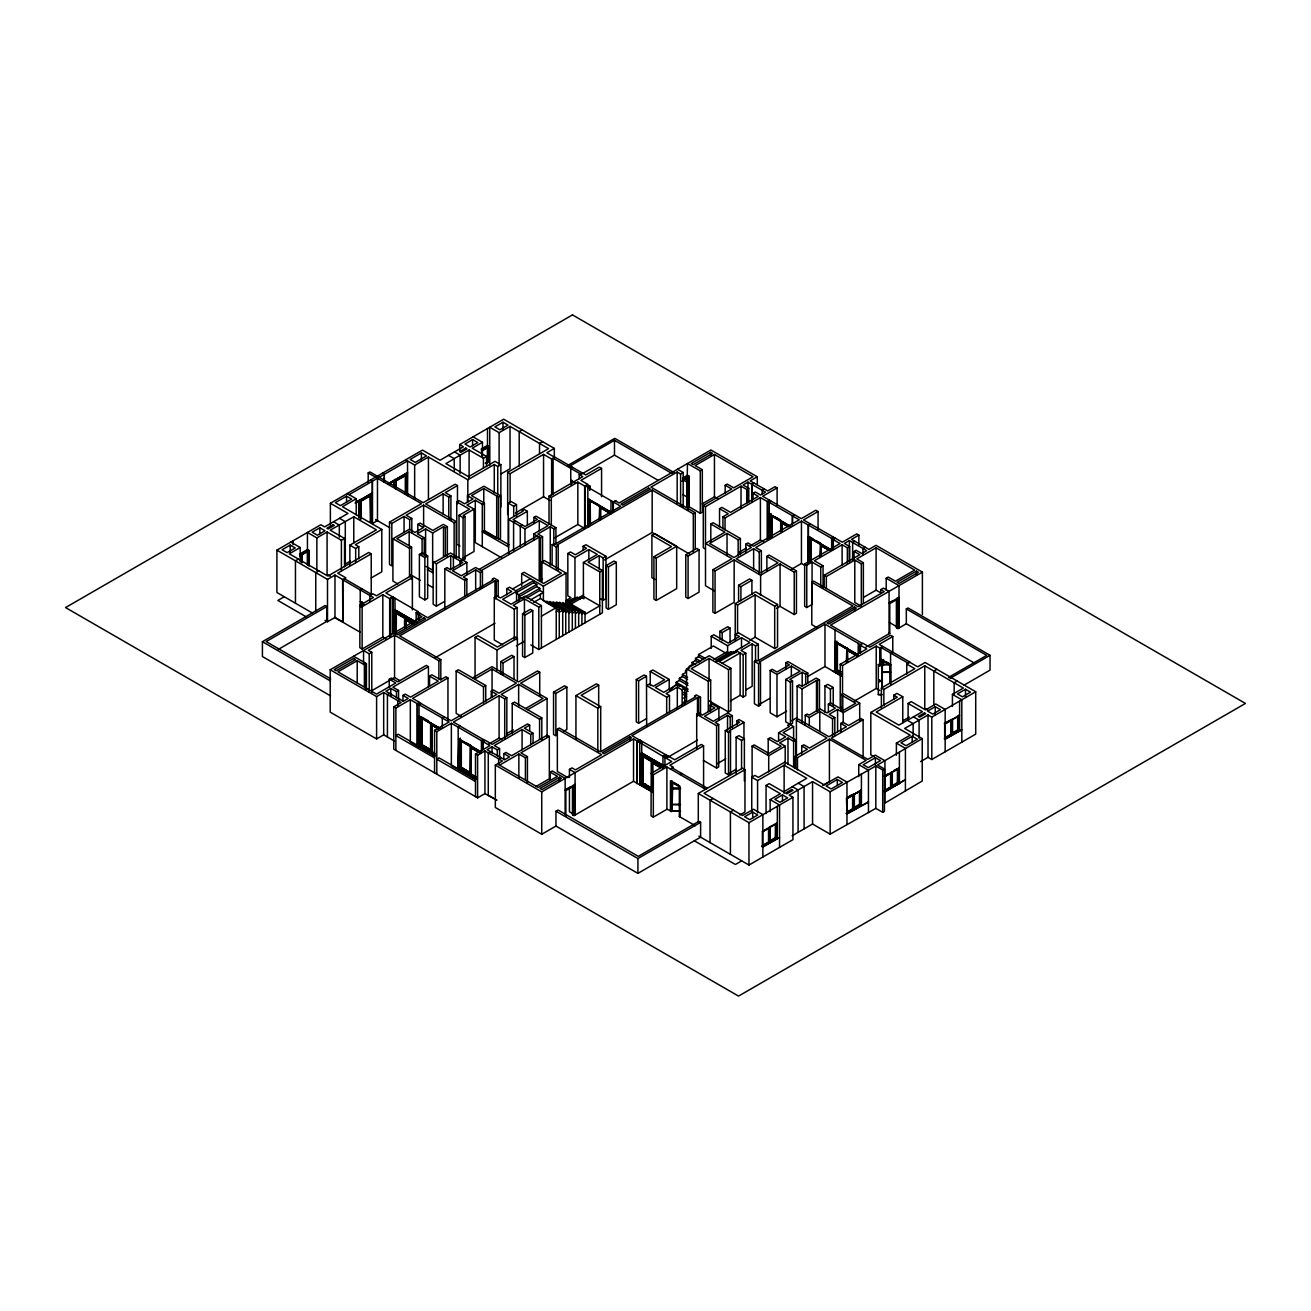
<?xml version="1.0" encoding="UTF-8"?>
<svg xmlns="http://www.w3.org/2000/svg" width="1311" height="1311" viewBox="0 0 1311 1311"><rect width="100%" height="100%" fill="white"/><g stroke="black" fill="none" stroke-linecap="round" stroke-linejoin="round"><path stroke-width="1.5" d="M372.029 498.95L372.029 494.952M384.303 482.382L384.303 474.32L382.386 473.222M395.135 616.219L395.135 612.204M407.213 478.63L407.213 474.631M417.39 745.992L417.39 703.63M420.962 745.844L419.045 746.959L419.422 716.019M421.06 721.345L421.06 717.346L421.06 745.893M431.368 750.662L421.683 745.074L422.273 718.051M460.194 743.943L460.194 739.945M585.214 528.104L585.214 485.742L620.726 506.243L555.127 544.114L552.111 544.573L552.111 564.746M587.721 527.301L587.721 498.901L610.975 512.175M589.639 490.035L589.639 486.004M589.852 490.003L589.852 486.119L587.197 484.595M642.849 782.683L642.964 755.939M769.262 514.174L769.262 538.526L769.262 502.392L771.179 501.294M808.395 563.156L808.412 536.773L831.649 550.063L831.649 538.411L833.567 537.313M879.271 680.13C880.205 683.949 879.107 679.114 880.14 680.327M396.348 612.909L396.25 633.459M406.148 619.857L406.148 628.018M432.188 724.77L432.188 751.449M590.229 500.671L590.376 523.318M810.903 538.542L811.05 561.206M837.401 643.373L837.401 669.905L840.679 671.806M781.962 522.827L782.028 531.004M821.096 545.425L821.243 554.75M652.19 788.37L652.042 761.92L642.603 756.283M847.578 650.24L847.742 659.58M420.29 746.172L430.582 752.76L419.864 746.565L420.733 745.959L429.91 751.252M459.424 768.77C492.69 788.976 436.661 755.234 470.583 774.735M640.555 784.453L641.407 783.831L652.124 790.025L652.124 760.527L641.407 754.333L640.555 754.71L640.555 784.453L651.272 790.648L652.124 790.025M792.139 835.779L812.558 824.013L830.142 834.173L875.814 808.363L882.696 812.328L884.433 811.329L884.433 768.967L877.551 765.001L922.239 738.634L922.239 780.995L884.925 803.102L884.925 760.741L875.207 755.12L867.816 759.38L831.158 738.224L863.113 719.772L863.113 758.102M393.939 611.696L400.92 614.859M404.657 627.789C404.132 614.695 405.804 613.941 405.673 627.625M406.017 618.087L410.032 619.415M671.806 781.094L672.051 811.263L666.889 809.313L653.32 817.146L651.043 815.835L651.272 760.904L652.124 760.527M841.564 675.263L835.238 671.625L840.892 673.887M884.925 792.041L905.409 779.652L884.45 791.762L898.887 783.421L898.887 768.131L884.45 776.473L899.379 768.41L898.527 767.918M312.362 613.007L276.9 592.49L276.9 550.128L320.834 524.744L324.604 526.924L347.956 513.42L330.372 503.277L375.552 477.171M922.239 738.634L904.656 728.474L928.024 714.97L931.793 717.15L975.712 691.766L925.107 662.497L917.634 666.824L909.801 662.301M835.336 538.198L833.321 539.362L833.321 549.456M945.165 739.338L961.815 729.719L944.674 739.06L944.674 723.77L959.128 715.429L959.128 730.719L944.674 739.06M920.568 761.625L928.024 757.332L931.793 759.511L975.712 734.127L975.712 691.766M368.194 482.759L368.194 472.927L369.915 471.927L423.191 502.687L455.146 484.234L457.473 485.578L457.473 503.719M377.273 476.172L422.486 450.099L440.054 460.243L463.455 446.756L459.686 444.576L459.686 450.64M346.546 496.164L335.288 502.654L340.418 505.62L351.676 499.114L346.546 496.164L346.546 502.211M370.472 480.105L372.373 481.219L372.39 523.581L377.47 520.647L377.47 478.269L349.119 494.657L347.218 493.542L356.215 498.754L356.215 514.879M379.19 477.27L407.541 460.915L407.557 495.591M421.421 452.934L410.163 459.424L415.292 462.39L426.55 455.884L421.421 452.934L421.421 460.997M356.215 498.754L342.417 506.718L381.796 529.447L381.796 571.809L371.226 577.922M405.64 459.817L414.653 465.012L428.435 457.047L467.83 479.777L494.28 464.52L497.738 466.503L500.868 464.7L500.868 507.062M355.773 502.474L372.373 492.87M387.909 483.89L407.557 472.55M355.232 502.965L372.258 493.083M387.974 483.988L407.426 472.763L407.213 495.46M355.412 503.129L359.673 499.966M389.154 483.644L395.463 479.99L395.611 489.052M355.658 503.293L358.935 501.392M389.367 483.939L394.119 481.071M370.521 495.181L370.816 522.352L370.521 495.181L360.509 500.917L360.541 518.304M397.299 479.662L405.951 475.008L406 494.394M370.767 495.329L360.541 500.949L360.738 519.435M405.951 475.008L395.725 480.629L395.906 488.905M361.099 518.419L360.984 501.195L370.816 495.656L370.816 522.352M459.686 444.576L503.653 419.209L554.324 448.428L554.324 458.522M290.206 545.081L282.111 549.751L287.109 552.636L295.221 547.965L290.206 545.081L290.206 553.144M319.835 527.792L312.182 532.2L317.377 535.216L325.03 530.791L319.835 527.792L319.835 533.856M472.599 439.595L464.963 444.003L470.157 447.002L477.81 442.594L472.599 439.595L472.599 445.642M502.998 422.224L494.886 426.894L499.901 429.795L507.996 425.108L502.998 422.224L502.998 430.287M300.186 561.632L300.186 547.523L289.289 553.816L327.865 576.07L368.784 552.455L371.226 553.865L371.226 594.211M299.432 554.192L307.446 549.555L307.446 532.463L316.852 537.903L327.078 531.987L341.401 540.263L344.531 538.444L344.531 566.696M486.545 466.536L486.545 456.457L483.415 458.26L469.092 450.001L454.18 458.621L454.327 470.813M482.464 456.408L482.464 442.282L472.239 448.182L486.545 456.457M489.74 465.536L489.74 427.255L499.114 432.663L510.028 426.37L548.572 448.641L507.668 472.271L507.668 514.633M349.857 565.336L349.857 545.163L376.388 529.841L353.773 516.78L330.208 530.185L344.531 538.444M481.088 449.132L487.495 445.429L489.314 446.461L489.314 461.751L486.102 463.602M481.596 449.526L488.102 445.773M481.596 450.361L488.823 446.182L488.823 461.472L485.939 463.144M301.563 562.485L301.563 554.487L308.773 550.325L308.773 565.615M481.284 451.099L489.314 446.461M299.629 556.159L309.265 550.604L309.265 565.893L308.413 565.402M298.449 559.109L295.45 560.846L276.9 550.128M522.204 429.926L519.205 431.663L519.205 465.962M372.258 523.531L372.095 493.116M485.217 463.144L489.314 461.751M411.801 532.577L411.801 518.451L409.688 519.68L404.05 516.419L391.825 523.466L391.825 565.844L389.498 564.5L389.498 522.122L421.454 503.686L368.194 472.927M381.796 529.447L355.347 544.72L358.804 546.72L358.804 558.814M456.195 557.863L456.195 521.549L454.13 522.728L423.617 505.112L406.164 515.19L411.801 518.451M450.902 520.09L450.902 495.886L448.772 497.098L443.134 493.854L425.682 503.932L456.195 521.549M457.473 485.578L445.265 492.625L450.902 495.886M349.857 545.163L355.674 548.522L358.804 546.72M318.802 570.842L315.754 572.612L315.754 610.942M542.574 441.643L539.526 443.413L539.526 453.508M284.258 596.751L277.85 600.454L306.79 617.17M350.381 561.092L345.301 564.025L345.301 521.663L339.5 518.32M500.687 474.123L510.028 468.732L510.028 426.37M397.905 583.969L392.923 581.101L392.923 538.739L409.409 529.218L415.03 532.446L423.437 527.596L417.816 524.351L417.816 532.43M417.816 524.351L420.044 523.073L432.81 530.431L443.331 524.367L447.362 526.694L447.362 556.962M459.964 546.081L456.769 544.229L456.769 501.867L459.014 500.573L464.618 503.817L473.025 498.967L467.421 495.722L467.421 501.769M467.421 495.722L483.906 486.201L500.507 495.787L500.507 538.149L498.442 539.345L498.442 496.984L483.775 488.511L471.501 495.591L484.415 503.047L484.415 530.578L509.029 544.786M424.24 555.503L424.24 537.789L422.093 539.034L409.179 531.578L396.905 538.657L411.588 547.129L411.588 579.396M371.226 553.865L337.779 573.169L345.875 577.84L342.597 579.724L342.81 621.971L342.81 579.593L334.977 575.07L327.504 579.396L295.45 560.846L295.45 603.207M507.668 472.271L510.11 473.681L543.557 454.376L551.636 459.03L554.914 457.146L585.722 474.943L599.291 467.109L601.569 468.42L601.569 496.672M554.324 448.428L546.851 452.754L554.684 457.277M447.362 526.694L445.396 527.825L443.511 526.743L432.646 533.02L425.6 528.956L417.259 533.774L424.24 537.789M484.415 503.047L482.284 504.276L475.303 500.261L466.978 505.063L474.025 509.143L474.025 551.505L464.7 556.88M459.03 557.667L459.03 515.305L469.535 509.242L456.769 501.867M474.025 509.143L463.16 515.42L465.028 516.501L465.028 558.863L463.062 559.994L463.062 517.632L459.03 515.305M392.923 538.739L409.524 548.326L411.588 547.129M498.442 496.984L500.507 495.787M463.062 517.632L465.028 516.501M330.503 695.846L262.413 656.532L262.413 641.702L325.079 605.535L326.849 606.551L326.849 621.365L278.293 649.404M567.663 465.536L614.761 438.349L674.067 472.599M326.849 606.551L266.149 641.587L330.733 678.869M569.187 466.454L614.482 440.299L672.199 473.615M419.389 554.406L422.191 552.783L427.665 555.93L427.665 598.308L424.862 599.914L419.389 596.767L419.389 554.406L424.862 557.552L427.665 555.93M508.242 545.474L508.242 503.113L511.044 501.49L516.518 504.637L516.518 516.747M362.049 588.868L360.246 589.917L360.246 605.78M572.563 467.339L570.76 468.388L570.76 484.251M508.242 503.113L513.699 506.259L516.518 504.637M579.216 478.662L579.216 474.615L582.199 472.894M581.379 474.238L614.482 455.13L658.204 480.367M484.415 530.578L482.284 531.824L508.652 547.031M515.387 512.994L543.557 496.738L550.014 500.474M325.079 620.349L327.504 621.758L334.977 617.448L342.81 621.971M571.235 485.004L572.137 480.481M360.967 606.927L361.869 602.437M444.347 601.585L436.399 606.174L433.154 604.305L433.154 561.944L436.137 561.37L450.574 553.029L466.88 562.435L466.88 574.546M386.237 639.047L382.828 637.064L362.131 649.027L359.853 647.716L359.853 605.354L373.406 597.521L342.597 579.724M508.652 554.438L508.652 519.484L523.105 511.143L522.106 510.569L524.105 509.422L527.35 511.306L527.35 525.432M549.03 524.367L549.03 496.132L582.74 476.663L579.216 474.615M359.853 605.354L362.131 606.665L382.828 594.702L389.662 598.652L393.234 596.587L393.447 633.655M412.375 609.926L412.375 577.643L385.844 592.965L418.143 611.614M433.154 561.944L436.399 563.812L450.705 555.553L462.75 562.501L450.427 569.613L446.936 567.597L444.822 568.81L444.822 609.156M527.35 511.306L513.027 519.566L525.072 526.514L537.395 519.402L533.905 517.386L533.905 523.433M549.03 496.132L551.308 497.443L577.84 482.12L584.657 486.053L587.672 484.316L580.855 480.383L601.569 468.42M455.507 555.864L453.393 557.093L453.393 569.203M515.715 521.106L513.584 522.335L513.584 550.587M533.905 517.386L536.002 516.173L555.913 527.661L555.913 543.803M462.193 559.731L460.079 560.961L460.079 564.992M522.401 524.974L520.287 526.203L520.287 546.376M589.852 486.119L587.852 487.266L587.852 527.366L588.065 498.967M466.88 562.435L452.524 570.727L461.292 575.775L475.631 567.483L482.432 571.416L482.432 587.557M508.652 519.484L524.957 528.907L539.313 520.614L548.064 525.678L533.708 533.954L533.708 540.017M416.374 622.233L395.103 609.959L393.12 611.106L393.12 633.623M393.497 610.877L414.391 623.38M589.786 500.474L589.999 525.301M482.432 571.416L480.383 572.596L475.664 569.875L463.275 577.037L466.847 579.101L466.847 595.227M555.913 527.661L553.816 528.874L550.243 526.809L537.838 533.97L542.557 536.707L542.557 562.927M479.039 569.449L537.117 535.92M481.137 570.662L539.214 537.133L539.214 579.495L540.509 580.249L542.557 579.069M444.822 568.81L464.733 580.314L466.847 579.101M588.672 509.537C589.426 508.34 589.557 514.584 588.77 512.962M533.708 533.954L540.509 537.887L542.557 536.707M599.75 505.456L599.127 519.566M395.185 634.639L395.152 610.205L416.177 622.496L416.161 612.761L417.635 611.893L427.632 617.727L493.231 579.855L492.117 579.216L494.034 578.102L498.196 580.511L498.196 596.652M588.672 513.125L589.557 513.043M409.311 621.447L405.705 619.644L412.49 623.774M418.242 618.645L418.242 614.597L420.241 613.45M615.793 500.556L612.778 502.293L612.778 512.372M554.848 537.756L577.84 524.482L584.657 528.431L584.657 486.053M330.208 669.774L376.601 696.567L383.681 692.487L383.681 734.848L376.601 738.929L330.208 712.135L330.208 669.774L422.011 616.776L418.242 614.597M710.644 452.311L691.241 463.504L693.208 464.635L712.61 453.442L710.644 452.311L710.644 456.343M440.824 679.803L440.824 659.63L438.874 660.76L394.562 635.179L368.342 650.305L371.783 652.304L371.783 692.65M683.178 506.8L683.178 472.517L680.606 474.008L677.164 472.009L650.944 487.151L695.256 512.732L695.256 549.047M610.205 512.978L599.979 507.357L599.979 518.91M498.196 580.511L496.279 581.609L494.984 580.855L399.691 635.884L440.824 659.63M695.256 512.732L693.306 513.863L652.173 490.101L556.88 545.13L558.191 545.884L558.191 570.088M366.424 689.881L366.424 663.661L364.376 664.841L357.215 660.695L337.927 671.822L376.536 694.109L395.807 682.982L389.252 679.196L389.252 687.275M365.359 689.848L365.359 663.35L363.557 662.317L363.557 650.518L369.21 653.779L371.783 652.304M725.18 493.329L725.18 485.25L727.195 484.087L733.75 487.872L753.038 476.745L714.446 454.458L695.158 465.585L702.319 469.715L702.319 512.093L700.287 513.273L689.078 506.8M552.111 544.573L556.274 546.982L558.191 545.884M682.507 478.171L687.472 475.303L689.275 476.335L688.799 507.193L686.751 506.292L686.751 476.548L687.652 477.073L682.752 479.908M684.424 478.646L688.799 477.171L688.799 507.193M682.867 480.039L689.275 476.335M521.68 585.738L521.68 573.628L524.089 572.235L543.541 583.477L561.387 573.169L541.935 561.927L541.935 582.1M541.935 561.927L544.344 560.551L566.057 573.071L566.057 602.732L581.92 611.893L581.92 624.593M681.867 481.17L688.799 477.171M686.751 506.292L687.472 463.504L700.287 470.895L702.319 469.715M506.816 594.752L506.816 588.705L509.455 587.181L516.583 591.294L516.583 601.47M566.123 600.487L570.99 597.685L567.827 595.85L567.827 553.488L570.465 551.964L575.316 554.766L586.509 548.293L583.133 546.343L583.133 550.374M502.621 644.815L494.28 639.997L494.28 597.636L497.098 596.013L500.474 597.963L511.667 591.507L506.816 588.705M583.133 546.343L585.935 544.72L605.961 556.29L605.961 598.652L603.158 600.274L600.553 598.766M512.585 588.983L530.431 578.675M515.829 590.868L533.692 580.56L533.692 582.674L515.829 592.982L518.894 594.752L536.74 584.444L536.74 586.558L518.894 596.866L521.958 598.635L539.804 588.328L539.804 590.442L526.825 597.947M516.583 591.294L502.67 599.324L511.11 604.207L525.023 596.177L541.41 605.633L541.41 647.995M567.827 553.488L574.955 557.601L588.852 549.571L597.308 554.438L583.395 562.468L583.395 598.488L580.445 596.784L580.445 598.898L577.282 597.079L565.926 603.634M521.68 573.628L543.393 586.164L566.057 573.071M541.41 605.633L538.788 607.14L524.433 598.848L513.224 605.321L517.124 607.583L517.124 639.85M605.961 556.29L603.158 557.912L599.258 555.651L588.033 562.124L602.388 570.416L602.388 612.778L538.788 649.502L530.808 644.897M389.252 679.196L391.284 678.033L397.839 681.818L426.272 665.398L428.435 666.644L428.435 686.817M371.849 690.651L394.562 677.541L399.888 680.606M494.28 597.636L514.305 609.205L517.124 607.583M530.48 599.963L543.393 592.523L539.804 590.442M434.973 657.86L494.984 623.217M604.518 559.977L652.173 532.479L689.881 554.242M702.172 503.899L714.446 496.82L717.953 498.852M533.774 602.306L540.378 598.504L556.241 607.649L556.241 639.424M475.057 677.738L475.057 637.392L477.925 635.737L497.492 647.028L515.059 636.884L517.386 638.244L517.386 680.606M651.911 535.281L654.779 533.626L676.689 546.277L676.689 588.639L656.254 600.422L653.927 599.078L653.927 556.716L671.478 546.572L651.911 535.281L651.911 577.643L655.172 579.528M705.465 549.063L703.302 547.818L703.302 505.456L731.735 489.036L725.18 485.25M398.56 698.534L398.56 690.455L396.496 691.651L390.809 688.373L385.893 691.208L403.264 701.319L408.213 698.452L402.969 695.42L402.969 701.483M428.435 666.644L392.874 687.177L398.56 690.455M703.302 505.456L705.465 506.701L741.026 486.168L746.713 489.462L748.778 488.266L748.778 502.392M753.038 499.376L753.038 493.313L755.316 492.002L760.56 495.034L765.509 492.182L747.991 482.137L743.075 484.972L748.778 488.266M757.283 484.857L757.283 476.778L750.203 480.858L767.672 490.937L775.014 486.692L777.112 487.905L777.112 505.604M522.565 613.843L530.447 609.304L532.741 610.631L532.741 652.993L524.859 657.548L522.565 656.221L522.565 613.843L524.859 615.17L532.741 610.631M606.124 565.598L614.023 561.042L616.317 562.37L616.317 604.748L608.435 609.287L606.124 607.96L606.124 565.598L608.435 566.926L616.317 562.37M583.395 562.468L599.766 571.924L602.388 570.416M389.662 693.372L387.433 694.65L387.417 737.028M751.76 500.458L751.76 484.316L753.972 483.038M429.566 686.194L429.566 676.115L431.876 674.788L440.562 679.786L445.855 676.738L447.952 677.951L447.952 720.313M719.542 526.858L719.542 508.701L721.869 507.357L730.538 512.372L758.282 496.345L753.038 493.313M402.969 695.42L405.246 694.109L410.49 697.141L438.251 681.13L429.566 676.115M541.41 616.219L556.241 607.649M565.991 602.044L574.955 597.849L574.955 557.601M400.019 699.353L397.79 700.648L397.79 706.695M764.329 489.019L762.183 490.248L762.183 494.296M569.089 603.339L583.641 594.948M556.241 611.893L559.256 610.139L559.256 637.687M569.171 605.174L583.903 596.669L599.766 605.813L585.034 614.335M488.282 795.236L496.918 800.218L484.939 793.614L477.597 797.858L393.775 749.171L393.775 706.809L401.1 702.565L383.681 692.487M461.292 716.347L456.162 713.397L456.162 671.019L458.391 669.741L485.742 685.522L485.742 701.664M710.808 542.164L710.808 524.007L713.053 522.712L740.387 538.493L740.387 554.635M722.935 528.857L722.935 516.763L728.228 513.699L719.542 508.701M559.256 612.27L562.714 610.27L562.714 635.688M393.775 706.809L395.873 708.022L410.327 699.681L449.116 721.951L434.564 730.358L434.564 772.72M447.952 677.951L412.604 698.37L419.553 702.385L417.275 703.696L417.275 746.057M722.935 516.763L725.032 517.976L760.396 497.557L767.345 501.572L769.623 500.261M777.112 487.905L762.674 496.246L801.25 518.648L815.803 510.241L818.048 511.536L818.048 529.234M475.057 637.392L496.967 650.027L517.386 638.244M653.927 556.716L656.254 558.06L676.689 546.277M562.714 612.384L565.746 610.647L565.746 633.934M565.746 612.761L568.892 610.942L568.892 632.115M568.892 613.056L572.301 611.09L572.301 630.149M572.301 613.204L575.431 611.401L575.431 628.346M516.419 645.848L524.433 641.21M575.431 613.515L578.675 611.647L578.675 626.478M420.962 703.483L419.045 704.581L419.045 746.959M578.675 613.761L581.92 611.893M581.92 614.007L585.034 612.204L585.034 622.807M472.55 677.902L492.002 666.676L518.451 681.949L537.543 670.937L539.722 672.199L539.722 696.403M500.72 673.723L500.72 661.613L511.7 655.271L514.01 656.614L514.01 678.803M685.768 554.782L696.747 548.44L699.058 549.768L699.058 592.13L688.078 598.488L685.768 597.144L685.768 554.782L688.078 556.11L699.058 549.768M474.615 679.098L492.051 669.036L516.403 683.097L498.983 693.158L493.378 689.93L491.248 691.143L491.248 697.206M740.387 538.493L738.159 539.788L727.031 533.364L709.612 543.426L733.963 557.503L751.4 547.441L745.779 544.196L745.779 552.259M500.72 661.613L503.031 662.956L514.01 656.614M435.023 755.841L419.373 746.811L419.373 716.756L440.004 728.293M771.573 515.616L771.278 537.051M456.162 671.019L483.513 686.817L485.742 685.522M770.573 525.023L770.327 528.235M790.861 526.498L769.262 514.043L781.29 520.729M770.688 528.448L771.097 528.333M792.385 525.973L792.385 515.895L794.433 514.715M435.055 753.743L431.598 751.793L431.647 724.786L437.022 727.834M781.471 532.495L781.52 522.63L788.566 526.366M745.779 544.196L747.909 542.967L753.514 546.212L799.218 519.828L792.385 515.895M739.175 552.177L746.254 548.096M749.794 546.048L760.396 539.935L763.871 541.935M712.889 569.695L715.069 570.957L734.16 559.944L734.16 602.306L715.069 613.319L712.889 612.073L712.889 569.695L731.98 558.683L705.515 543.409L724.967 532.184L710.808 524.007M434.564 730.358L436.809 731.653L451.361 723.246L489.953 745.648L475.5 753.989L475.5 796.629M506.833 736.028L506.833 697.698L504.719 698.927L499.098 695.682L453.409 722.066L460.227 725.999L458.178 727.179L458.178 769.541L458.834 739.158L458.506 769.41L475.893 779.439M525.58 708.53L543.016 698.468L518.648 684.391L501.228 694.453L506.833 697.698M539.722 672.199L520.631 683.211L547.097 698.484L547.097 736.815M761.363 572.94L761.363 550.751L759.249 551.964L753.628 548.735L736.208 558.797L760.577 572.858L777.997 562.796L766.869 556.372L766.869 570.498M833.321 539.362L801.447 521.122L755.759 547.506L761.363 550.751M818.048 511.536L803.496 519.943L842.285 542.213L856.738 533.872L858.852 535.101L858.852 545.179M808.264 563.386L808.264 525.055L810.313 523.876M512.224 733.652L512.224 703.401L514.469 702.106L541.804 717.887L541.804 740.076M766.869 556.372L769.115 555.077L796.449 570.875L796.449 613.237L794.22 614.531L780.061 606.354L776.522 608.386M431.598 751.793L431.893 724.639M458.571 738.617L481.432 752.252L481.432 740.617L483.349 739.502M810.477 538.362L810.722 561.37M566.86 687.111L555.864 693.453L555.864 735.815L553.553 734.488L553.553 692.126L564.549 685.784L566.86 687.111L566.86 729.473L563.714 731.292M738.601 601.421L738.601 585.28L749.581 578.938L751.908 580.281L751.908 594.407M527.645 709.71L547.097 698.484M738.601 585.28L740.912 586.623L751.908 580.281M734.16 559.944L760.609 575.218L780.061 563.992L794.22 572.153L796.449 570.875M809.362 547.424C810.1 546.146 810.247 552.455 809.461 550.833M820.424 543.328L819.801 557.454M809.362 551.013L810.231 550.931M829.306 549.899L820.67 545.229L829.093 550.046M483.103 741.567L483.103 749.63L482.989 741.633L485.267 740.322L492.215 744.337L527.579 723.918L529.677 725.13L529.677 731.227M488.561 744.14L499.098 738.044L501.9 739.666M506.456 733.799L513.42 729.785M790.91 569.58L801.447 563.484L804.856 565.451M575.939 739.175L575.939 695.617L596.358 683.834L598.685 685.178L598.685 706.957M735.225 639.965L735.225 603.65L755.66 591.867L777.554 604.502L777.554 646.864L774.686 648.519L755.12 637.228L749.843 640.276M804.659 563.943L806.773 565.156L812.066 562.108L812.066 604.469L806.773 607.534L804.659 606.305L804.659 563.943L840.023 543.524L833.059 539.509L833.059 549.604M512.224 703.401L539.575 719.182L541.804 717.887M598.685 685.178L581.134 695.322L600.7 706.613L600.7 750.171M735.225 603.65L737.552 605.01L755.12 594.866L774.686 606.157L777.554 604.502M475.5 753.989L477.597 755.202L484.939 750.957L502.408 761.035L495.329 765.116L495.329 807.478L541.738 834.255L555.962 826.045L637.916 873.372L700.615 837.172L700.615 822.341L698.894 821.341L638.277 856.345L558.044 810.018L555.962 811.214L555.962 826.045M499.573 758.725L499.573 748.581L497.295 749.892L492.051 746.86L487.102 749.712L504.62 759.757L509.537 756.922L503.834 753.628L503.834 759.675M533.069 743.353L533.069 733.193L530.758 734.537L522.073 729.522L494.329 745.549L499.573 748.581M529.677 725.13L524.384 728.195L533.069 733.193M849.643 562.599L849.643 546.474L847.365 547.785L842.121 544.753L814.377 560.764L823.046 565.778L823.046 587.967M854.051 559.502L854.051 551.439L856.116 550.243L861.819 553.521L866.718 550.686L849.348 540.574L844.399 543.442L849.643 546.474M858.852 535.101L851.511 539.329L868.947 549.407L876.01 545.327L922.403 572.12L922.403 614.482M470.502 773.261L461.423 767.328M490.494 751.596L488.282 752.875L488.266 795.531M852.592 542.541L854.838 541.246M460.194 769.999L461.111 769.737M812.066 562.108L820.735 567.122L823.046 565.778M503.834 753.628L505.899 752.432L511.601 755.726L547.162 735.192L549.325 736.438L549.325 778.8L535.937 786.534M500.851 757.578L498.639 758.856L498.639 764.903M646.487 718.657L638.604 723.213L636.294 721.886L636.294 679.524L644.176 674.968L646.487 676.296L646.651 725.95M650.223 685.604L650.223 671.478L652.845 669.97L669.216 679.426L669.216 689.357M711.217 648.371L711.217 636.261L713.823 634.753L728.179 643.045L739.404 636.572L735.504 634.311L735.504 640.374M719.87 639.342L719.87 631.263L727.752 626.724L730.063 628.051L730.063 642.161M865.178 547.244L862.966 548.522L862.966 554.569M636.294 679.524L638.604 680.851L646.487 676.296M719.87 631.263L722.164 632.59L730.063 628.051M567.991 777.669L557.355 771.524L557.355 729.162L559.305 728.031L600.454 751.793L695.748 696.764L694.437 696.01L696.338 694.912L700.516 697.321L700.516 715.478M816.933 627.592L811.788 624.626L811.788 582.264L813.738 581.134L858.049 606.731L884.269 591.589L880.828 589.606L880.828 593.637M824.193 587.361L824.193 575.25L859.754 554.717L854.051 551.439M527.432 782.864L527.432 756.644L525.416 757.807L518.861 754.022L499.573 765.149L538.182 787.436L557.454 776.309L550.292 772.179L550.292 780.242M549.325 736.438L520.877 752.858L527.432 756.644M575.939 695.617L597.832 708.268L600.7 706.613M824.193 575.25L826.34 576.496L854.788 560.076L861.327 563.861L863.359 562.698L863.359 603.044M886.203 590.343L886.203 578.233L888.235 577.053L895.413 581.199L914.685 570.072L876.092 547.785L856.804 558.912L863.359 562.698M703.679 659.63L698.55 656.664L698.55 654.55L713.381 645.995L727.081 653.894M735.504 634.311L738.306 632.689L758.332 644.258L758.332 660.4M698.943 662.514L695.518 660.531L695.518 658.417L698.55 656.664M689.062 666.381L692.126 664.611L692.126 662.497L695.518 660.531M683.473 702.368L686.554 700.598L686.554 668.823L709.218 655.729L730.932 668.266L730.932 710.628L728.523 712.02L709.071 700.795M669.216 679.426L655.303 687.456L663.759 692.323L677.672 684.293L684.801 688.406L684.801 704.515M711.217 636.261L727.589 645.717L741.502 637.687L749.941 642.57L736.028 650.6L736.028 652.714L733.816 651.436L715.97 661.744M689.062 668.495L685.489 670.56L685.489 672.674L682.441 674.444L682.441 676.558L687.57 679.524M730.932 668.266L728.523 669.659L709.071 658.417L691.225 668.725L710.677 679.967L710.677 710.218M687.947 685.391L679.377 680.442L679.377 678.328L682.441 676.558M713.889 659.384L727.081 651.78L730.669 653.861L730.669 651.731L733.816 653.55M679.606 686.39L676.181 684.408L676.181 682.294L679.377 680.442M716.052 660.17L730.669 651.731M676.181 684.408L669.774 690.225M719.264 661.531L737.126 651.223M684.801 688.406L682.162 689.93L677.312 687.128L666.103 693.601L669.495 695.551L669.495 711.693M758.332 644.258L755.529 645.881L752.137 643.93L740.944 650.387L745.795 653.189L745.795 695.551L743.157 697.075L740.141 695.338L730.407 700.959M722.295 663.284L740.141 652.976L740.141 695.338M650.223 671.478L664.579 679.77L653.353 686.243L649.469 683.981L646.651 685.604L666.676 697.173L669.495 695.551M736.028 650.6L743.157 654.713L745.795 653.189M550.292 772.179L552.341 770.999L565.139 778.39L565.139 814.639M686.554 668.823L708.268 681.343L710.677 679.967M683.473 698.14L686.554 696.354L683.129 694.371M863.818 597.226L876.092 590.147L881.353 593.178M860.491 652.747L860.491 644.668L824.98 624.167L759.38 662.039L760.495 662.678L760.495 705.056L758.577 706.154L754.415 703.745L754.415 661.383L756.332 660.285L757.643 661.039L852.937 606.01L811.788 582.264M569.433 777.456L569.433 769.377L572.006 767.885L575.447 769.885L601.667 754.743L557.355 729.162M880.828 589.606L883.401 588.115L889.055 591.376L889.055 633.737M559.404 777.259L540.001 788.452L541.967 789.583L561.37 778.39L559.404 777.259L559.404 781.29M916.438 571.121L897.035 582.313L899.018 583.461L918.405 572.251L916.438 571.121L916.438 575.152M629.87 736.815L602.257 752.76L603.978 753.743L631.591 737.814L629.87 736.815L629.87 740.846M700.516 697.321L697.485 697.78L631.886 735.651L674.772 759.774L701.303 744.451L703.581 745.779L703.581 788.14M854.608 607.059L826.995 623.004L828.716 623.987L856.329 608.058L854.608 607.059L854.608 611.09M754.415 661.383L758.577 663.792L760.495 662.678M495.329 765.116L541.738 791.893L633.541 738.896L639.719 742.468L641.718 741.321L641.718 752.973L664.759 766.279M922.403 572.12L830.6 625.118L862.491 643.521M639.834 739.601L636.818 741.338L636.818 783.716L637.293 741.076L671.756 761.511L651.043 773.474L653.32 774.785L666.889 766.951L705.547 789.271M710.054 711.25L710.054 705.187L712.102 704.007L718.903 707.94L718.903 720.034M786.551 711.25L776.981 716.773L770.18 712.84L770.18 670.478L772.228 669.298L776.948 672.019L789.353 664.857L785.781 662.792L785.781 668.856M566.598 789.124L569.875 787.223M888.874 603.06L892.152 601.159M565.139 790.172L575.087 784.437M696.698 748.515L696.698 714.233L698.796 713.02L702.368 715.085L714.774 707.924L710.054 705.187M785.781 662.792L787.878 661.58L807.789 673.084L807.789 683.162M889.055 603.158L899.002 597.423M574.775 784.617L574.775 815.196L574.054 815.606L574.054 785.863L565.86 790.582L565.86 816.36M898.69 597.603L898.69 628.182L897.969 628.592L897.969 598.848L889.776 603.568L889.776 633.311L866.03 647.028M745.746 689.979L752.137 686.292L752.137 643.93M718.903 707.94L704.548 716.216L713.299 721.279L727.654 712.987L732.341 715.691L732.341 727.802M770.18 670.478L776.981 674.411L791.336 666.119L800.087 671.183L785.731 679.459L785.731 721.82L790.418 724.524L792.532 723.295L792.532 680.933L789.861 679.393L802.185 672.281L805.691 674.296L807.789 673.084M641.718 752.973L639.719 754.12L663.366 767.328M652.222 791.729L640.047 784.699L640.374 754.448L640.374 784.502L651.338 790.844M835.926 641.718L835.926 671.216L836.205 641.702L835.238 642.111L847.267 649.076M836.959 643.177L837.155 670.036M974.499 663.12L906.327 623.774L906.327 608.943L908.031 607.96L990.034 655.303L990.034 670.134L963.749 685.309M836.205 652.452L836.713 652.272M732.341 715.691L730.211 716.92L727.539 715.38L715.216 722.492L718.707 724.508L718.707 766.869L716.609 768.082L703.335 760.429M846.906 649.273L847.496 662.252M785.731 679.459L790.418 682.162L792.532 680.933M835.943 655.647L836.713 655.746M652.567 762.527L660.973 767.623M696.698 714.233L716.609 725.72L718.707 724.508M667.955 755.841L664.939 757.578L664.939 765.64M859.95 653.058L859.95 644.996L862.966 643.242L869.783 647.192L890.497 635.229L892.775 636.54L892.775 652.681M667.348 757.545L697.485 740.141M770.016 698.271L759.38 704.4L760.495 705.056M807.248 676.771L824.98 666.529L841.531 676.001M572.481 786.403L572.481 814.426L574.775 815.196M896.396 599.389L896.396 627.412L898.69 628.182M574.054 785.863L573.136 785.338L573.136 815.081L573.382 786.928M888.629 632.934L889.776 633.311M897.969 598.848L897.068 598.324L897.068 628.067L897.298 597.914M736.913 724.819L736.913 720.788L739.027 719.559L743.96 722.41L743.96 738.535M797.104 720.313L797.104 686.03L799.235 684.801L801.906 686.341L816.212 678.082L819.473 679.95L819.473 710.218M569.433 787.534L569.433 811.738L575.087 815.016L633.541 781.258L653.009 792.516M889.399 622.446L899.002 628.002L906.327 623.774M743.96 722.41L729.506 730.751L730.506 731.325L730.506 773.687L728.523 774.834L725.262 772.949L725.262 730.588L739.584 722.328L736.913 720.788M842.514 707.924L840.236 706.613L840.236 664.251L866.768 648.929L859.95 644.996M703.581 745.779L669.872 765.231L673.412 767.279L670.429 769M797.104 686.03L802.037 688.865L816.491 680.524L819.473 679.95M840.236 664.251L842.514 665.562L876.223 646.094L879.763 648.142L882.729 646.421M892.775 636.54L879.206 644.373L910.031 662.17L906.753 664.054L906.753 674.149M725.262 730.588L728.523 732.472L730.506 731.325M840.236 672.117L836.91 670.183L840.859 671.74M652.632 788.55L642.603 782.831L642.652 755.824L642.374 782.962L646.208 784.486M641.636 783.732L639.719 784.83L639.719 742.468M836.418 671.281L834.894 672.166L840.498 675.116M832.387 670.806L835.025 672.33L835.025 629.968M641.226 784.994L642.144 784.732M736.11 773.572L736.11 737.257L738.912 735.635L744.386 738.781L744.386 781.159M824.947 712.184L824.947 685.964L827.765 684.342L833.222 687.488L833.222 705.646M680.048 774.555L681.851 773.506M892.365 651.977L890.562 653.025L890.562 683.146M736.11 737.257L741.567 740.404L744.386 738.781M824.947 685.964L830.42 689.111L833.222 687.488M716.97 763.838L725.786 758.758M791.631 720.739L796.908 717.691M881.418 666.086L881.418 660.072L890.087 665.087L890.988 664.562M752.104 778.39L752.104 746.106L754.169 744.91L768.852 753.383L781.11 746.303L768.197 738.847L768.197 754.989M796.416 756.66L796.416 720.345L798.481 719.165L828.994 736.782L846.447 726.704L840.81 723.443L840.81 731.522M805.265 725.294L805.265 715.2L807.232 714.069L809.1 715.15L819.965 708.874L827.028 712.938L835.353 708.12L828.372 704.105L828.372 712.168M841.023 710.906L841.023 694.764L843.088 693.568L859.705 703.171L859.705 721.312M778.587 740.83L778.587 732.751L789.468 726.474L787.583 725.393L789.566 724.262L793.597 726.589L793.597 740.715M768.197 738.847L770.344 737.618L777.308 741.633L785.65 736.831L778.587 732.751M828.372 704.105L830.519 702.86L843.432 710.316L855.706 703.237L841.023 694.764M793.597 726.589L783.077 732.652L795.843 740.027L795.843 768.279M805.265 715.2L809.297 717.527L819.801 711.463L832.567 718.821L834.796 717.543L834.796 735.7M795.843 740.027L793.614 741.321L787.993 738.077L779.586 742.927L785.207 746.172L785.207 764.329M859.705 703.171L843.202 712.676L837.582 709.448L829.175 714.298L834.796 717.543M735.93 769.41L729.506 773.113L730.506 773.687M854.313 701.106L876.223 688.455L879.763 690.504M698.288 821.702L698.288 793.466L707.35 788.222L672.232 767.951M881.385 708.202L881.385 688.029L914.832 668.725L906.753 664.054M752.104 746.106L768.705 755.693L785.207 746.172M739.83 814.95L744.959 812.001L744.959 769.639L704.04 793.253L742.583 815.524L753.497 809.231L762.871 814.639L762.871 857.017L748.974 865.047L698.894 836.172M881.385 688.029L883.843 689.439L924.747 665.824L963.339 688.078L952.425 694.371L952.425 706.482M671.15 811.771L671.15 782.028L679.327 786.764L679.327 816.507L680.229 815.983M801.726 754.087L801.726 746.008L803.84 744.795L809.477 748.04L826.93 737.962L796.416 720.345M840.81 723.443L842.94 722.214L848.578 725.475L860.786 718.428L863.113 719.772M713.102 798.481L710.038 800.251L698.288 793.466M936.857 669.282L933.809 671.052L933.809 705.351M751.744 811.493L751.744 777.194L754.89 775.391L758.348 777.374L784.797 762.117L824.177 784.847L837.975 776.882L846.972 782.077L846.972 824.439M893.807 699.222L893.807 695.174L896.937 693.372L902.771 696.731L902.771 722.967M795.138 768.426L795.138 756.316L807.363 749.269L801.726 746.008M874.24 756.791L870.815 754.808L870.815 712.447L897.265 697.173L893.807 695.174M751.744 777.194L757.578 780.553L784.125 765.231L806.74 778.292L792.303 786.633L798.104 789.976L798.104 832.354M795.138 756.316L797.465 757.66L829.421 739.224L866.096 760.38L858.738 764.624L858.738 776.735M902.771 696.731L876.223 712.053L898.854 725.114L907.31 720.231L913.128 723.59L913.128 735.7M948.492 677.443L986.724 655.369L906.327 608.943M555.962 811.214L637.916 858.541L700.615 822.341M950.082 678.377L990.034 655.303M766.066 813.689L766.066 785.436L769.196 783.634L783.519 791.893L792.467 786.731M908.097 719.592L908.097 703.45L911.227 701.631L925.533 709.906L935.759 703.991L945.165 709.431L945.165 751.793M733.406 810.231L730.407 811.968L710.038 800.251L710.038 842.612M957.161 681.048L954.162 682.785L954.162 694.879M902.591 720.984L909.408 717.051M770.163 811.706L770.163 799.612L780.389 793.712L766.066 785.436M907.474 720.329L922.403 711.709L908.097 703.45M752.711 812.099L744.615 816.786L749.63 819.67L757.725 815L752.711 812.099L752.711 818.162M782.454 794.892L774.817 799.3L780.012 802.299L787.649 797.891L782.454 794.892L782.454 800.939M935.235 706.678L927.598 711.103L932.793 714.102L940.429 709.693L935.235 706.678L935.235 714.757M965.502 689.258L957.407 693.929L962.405 696.813L970.517 692.142L965.502 689.258L965.502 697.321M884.433 768.967L882.696 769.967L875.814 766.001L830.142 791.795L812.558 781.651L789.173 795.138L792.942 797.317L792.942 839.679L762.871 857.017M730.407 854.33L730.407 811.968L748.974 822.685L792.942 797.317M822.702 785.469L829.421 781.585L829.421 739.224M896.396 755.251L896.396 743.157L910.195 735.176L870.815 712.447M837.319 779.504L826.077 786.01L831.19 788.96L842.449 782.47L837.319 779.504L837.319 785.568M912.194 736.274L900.952 742.78L906.065 745.73L917.323 739.24L912.194 736.274L912.194 742.337M875.437 757.709L863.212 764.755L868.275 767.672L880.5 760.626L875.437 757.709L875.437 765.771M944.313 723.574L950.098 720.231M952.261 718.985L951.901 734.897L951.54 721.312M945.034 723.983L950.819 720.64L950.819 734.275L945.034 737.601M769.983 826.7L769.262 827.11L776.849 823.144L776.849 838.434L762.396 846.775L762.396 831.485L768.18 828.159M762.756 831.698L768.541 828.355L768.541 841.99L762.756 845.316M951.901 733.226L957.685 729.883L957.685 716.265M944.313 738.847L959.603 730.997L959.603 701.09M769.623 840.941L775.391 837.598L775.391 823.98M761.675 846.365L768.901 842.334L768.901 828.437M762.035 846.578L779.553 837.45L762.396 846.775M847.578 797.219L851.904 794.712M846.972 813.836L868.456 801.988L846.972 813.836L846.48 798.268L861.409 790.205L846.857 798.465L846.857 812.099L852.625 808.756L852.625 795.138M884.089 776.259L888.416 773.752M891.316 772.097L891.677 787.583L892.037 771.671M893.66 770.737L896.904 768.852M762.871 847.053L777.325 838.712L777.325 806.314M847.086 798.612L853.707 794.794M741.698 860.835L735.389 864.49L694.338 840.793M853.707 807.707L859.492 804.38L859.492 790.762M891.677 785.928L897.445 782.585L897.445 768.967M850.528 810.378L860.213 804.79L860.213 791.418M847.086 812.509L852.986 809.1L852.986 795.203M883.729 791.336L890.956 787.305L890.956 773.408M846.119 813.344L861.409 805.495L861.409 773.736M884.089 791.549L892.037 786.961L892.037 773.588M893.66 786.026L899.379 783.699L899.379 752.399M846.48 813.557L860.934 805.216L860.934 789.927M395.988 613.269L405.591 618.808M610.811 512.159L610.877 513.994M835.173 641.685L835.173 672.117L834.894 641.456L858.148 654.877L858.263 643.39M857.984 654.861L835.14 641.669M705.76 789.14L742.501 768.213L744.959 769.639M879.452 680.262L879.615 681.867L880.091 680.524M458.997 739.42L459.866 739.043L459.866 768.557M470.141 745.517L469.731 775.358M421.929 718.412L431.368 724.033M461.062 740.994L470.502 746.631M405.902 619.972L412.309 623.856M431.827 725.114L438.235 728.982M477.368 778.226L470.731 774.391L470.96 747.712M405.738 475.352L396.168 480.875L396.266 488.561M687.669 476.876L688.177 510.094M686.702 499.212L689.16 499.212M686.702 499.425L689.16 499.425M687.734 501.621L688.095 499.36M878.321 664.726L890.579 664.726L880.926 659.253M882.303 671.838L890.579 671.822M882.303 672.346L890.579 672.33M878.321 694.453L882.057 694.453M882.057 694.748L878.321 694.748L878.321 664.431L890.579 664.431L890.743 684.522M672.199 788.829L680.475 788.845M672.199 804.266L680.475 804.282M672.199 804.774L680.475 804.79M672.199 810.952L680.475 810.952M680.475 811.247L672.199 811.247L672.199 781.225M808.412 536.641L808.69 563.238M771.54 516.108L781.389 521.794M589.999 500.835L599.848 506.521L599.75 519.926M781.733 522.991L788.108 526.678M600.192 507.701L609.762 513.224M810.673 538.706L820.522 544.393M820.62 555.094L820.866 545.589M837.155 643.521L847.021 649.224L847.103 661.809M847.348 650.403L856.919 655.926M667.397 756.152L664.89 754.792L662.973 755.89L662.973 768M611.09 500.687L610.91 512.224L587.721 498.754M834.976 672.363L841.58 676.148M394.906 598.193L395.103 609.959M757.283 476.778L710.89 450.001L619.087 502.998L615.318 500.818M886.203 578.233L899.002 585.64L899.002 628.002M775.276 516.993L779.963 519.713M809.444 536.904L812.836 538.69M815.966 540.493L820.67 543.213M790.631 526.514L769.393 514.256L769.557 538.608M808.526 536.855L831.535 550.128M820.784 544.245L808.756 537.297L809.706 536.887L809.559 562.517M781.52 522.63L788.353 526.514M820.62 545.556L828.847 550.194M677.541 469.256L683.178 472.517M684.539 478.646L688.029 480.662M682.687 479.679L687.947 482.71M682.687 494.509L687.947 497.524M896.396 627.412L897.298 627.936M897.068 628.067L897.969 628.592M580.38 473.943L553.095 458.195L553.095 494.493M908.212 663.219L880.926 647.454L880.926 665.365M952.425 694.371L961.815 699.795L961.815 742.157M885.777 661.563L889.251 663.563M570.76 480.17L575.578 482.956M571.235 481.006L574.71 483.005M598.16 504.538L588.065 499.425L600.11 506.374M835.844 641.767L846.906 648.142L846.3 662.268M601.896 508.176L607.026 511.077M855.804 654.713L847.152 650.059L857.132 655.811M958.767 715.232L959.603 715.708L944.674 723.77M473.058 436.858L482.464 442.282M927.762 709.939L924.747 708.186L924.747 665.824M500.868 464.7L495.034 461.341L468.502 476.663L445.871 463.602L454.327 458.703L448.526 455.359M714.348 590.868L705.515 585.771L705.465 506.701M836.959 670.167L840.63 671.986M837.123 670.921L840.613 672.936M836.811 671.101L840.662 673.33M835.844 671.265L840.597 674.001M454.524 451.918L460.145 455.163L460.145 473.32M913.456 716.871L919.093 720.132L919.109 738.29M896.396 743.157L905.409 748.352L905.409 790.713M698.55 654.55L705.4 658.499M395.463 479.99L394.611 479.515L394.611 487.381M483.775 530.873L496.689 538.329L496.689 495.968M695.518 658.417L700.664 661.383M692.126 662.497L695.551 664.464M897.576 782.651L898.166 769.623M501.621 557.798L475.303 542.623L475.303 500.261M858.738 764.624L868.456 770.245L868.456 812.607M533.692 582.674L536.74 584.444M569.171 603.06L585.034 612.204M536.74 586.558L539.804 588.328M562.812 602.486L578.675 611.647M575.431 611.401L559.568 602.241L556.438 604.043L556.438 601.929L572.301 611.09M682.441 674.444L687.57 677.41M553.029 601.782L568.892 610.942M549.883 601.487L565.746 610.647M546.851 601.11L562.714 610.27M679.377 678.328L687.947 683.26M545.163 602.011L559.256 610.139M463.16 557.781L465.028 558.863M676.181 682.294L688.16 689.209M683.031 688.357L688.16 691.323M389.498 522.122L391.825 523.466M683.129 692.257L686.554 694.24M853.346 793.876L853.707 809.379L853.346 795.793M377.47 520.647L375.552 519.549L389.678 527.694M370.325 522.073L370.325 495.525M853.707 808.543L854.067 795.384M798.284 783.191L804.069 786.534L804.085 828.896M427.37 569.613L432.646 572.661M333.535 521.762L339.32 525.105L339.32 537.215M410.802 574.874L420.487 580.462M427.37 584.444L432.646 587.475M412.375 577.643L410.097 576.332L376.388 595.8L372.865 593.752L369.882 595.473L369.882 601.372M770.163 799.612L779.553 805.036L779.553 847.398M307.446 549.555L309.265 550.604M416.161 612.761L418.799 614.285L418.799 620.332M553.553 692.126L555.864 693.453M290.813 542.098L300.186 547.523M776.473 822.947L777.325 823.423L762.396 831.485M301.923 553.865L308.052 549.899L308.167 565.27M344.4 578.675L371.685 594.44M301.563 554.487L308.413 550.112L308.413 563.484M395.021 609.992L416.619 622.463M641.636 753.022L664.759 766.509M664.546 766.542L641.8 753.333L641.735 755.234M659.81 764.247L662.973 766.083M394.349 611.598L405.066 617.792M414.309 623.659L393.759 611.434L393.939 633.508M640.964 754.628L651.682 760.806M640.047 754.644L662.661 767.689M330.257 576.201L327.078 574.349L327.078 531.987M654.238 763.494L660.941 767.361M660.58 767.836L652.288 763.035L652.517 773.211M775.522 837.68L776.243 824.193M673.69 782.454L678.59 785.289M360.246 601.7L363.458 603.552M360.967 602.962L364.245 604.846M769.983 841.99L776.243 838.09L776.112 824.652M769.262 842.399L769.623 827.323M491.248 691.143L496.869 694.388L451.164 720.771L444.347 716.838M642.374 782.962L652.386 788.698M640.964 784.06L651.682 790.254M672.051 811.263L672.707 782.569M334.764 617.563L360.246 632.279M679.327 816.507L695.354 825.75M569.433 769.377L575.087 772.638L575.087 815.016M353.626 656.27L366.424 663.661M363.983 663.661L364.884 664.185M419.307 702.532L444.216 716.904L442.299 718.018L442.299 727.72M460.095 726.081L485.004 740.469M422.257 717.33L428.386 720.87M465.979 742.583L470.583 745.238M458.834 739.158L480.695 751.793M419.045 716.232L440.643 728.703M419.373 716.756L438.497 727.802M458.506 739.355L481.104 752.399M477.794 751.383L471.223 747.581L471.223 774.096L476.335 776.931M431.647 724.786L438.415 728.916M481.039 753.301L470.78 747.385L470.78 774.359L476.155 777.177M470.731 747.745L480.695 753.497M572.481 814.426L573.382 814.95M573.136 815.081L574.054 815.606M262.413 641.702L330.503 681.015M422.175 744.795L430.385 749.417M469.371 772.048L461.308 767.394L461.308 741.043M430.287 749.712L421.929 744.943L421.978 717.936L421.683 745.074M469.42 772.31L461.062 767.541L461.111 740.535L460.833 767.672M431.827 751.662L435.301 753.596M435.334 755.644L398.151 734.242L395.873 735.553L434.564 757.889M476.024 779.144L439.07 757.873L436.809 759.184L475.5 781.52M433.99 755.578L410.327 742.042L410.327 699.681M474.795 779.144L451.361 765.608L451.361 723.246M383.681 734.848L394.332 741.01M395.676 480.596L396.168 489.036M425.993 566.352L433.023 570.4M358.706 501.228L358.706 517.583M384.303 476.991L384.303 480.957M958.767 717.133L958.767 730.522M958.521 716.478L958.521 730.374L952.261 734.275L952.261 720.886M952.54 719.936L952.54 733.832M951.18 720.722L951.18 734.619L945.28 738.027L945.28 724.114M931.793 717.15L931.793 759.511M928.024 714.97L928.024 757.332M898.527 769.836L898.527 783.208M898.297 769.18L898.297 783.077L892.299 786.534L892.299 772.621M890.087 665.087L890.087 683.097M883.843 689.439L883.843 705.58M883.467 659.449L883.467 665.398M882.696 769.967L882.696 812.328M882.549 659.974L882.549 665.922M882.319 659.564L882.303 688.078M882.057 664.415L882.057 688.078M879.763 648.142L879.763 666.299M876.092 547.785L876.092 590.147M876.223 646.094L876.223 688.455M875.814 766.001L875.814 808.363M861.327 563.861L861.327 606.223L854.788 602.454L854.788 560.076M860.573 791.631L860.573 805.003M852.674 542.492L852.592 560.698M849.348 540.574L849.348 560.747M847.365 547.785L847.365 563.927M847.152 648.027L847.152 661.776M843.202 712.676L843.202 722.771M842.793 695.78L842.793 711.922M842.514 665.562L842.514 693.798M842.121 544.753L842.121 564.926M837.582 709.448L837.582 731.636M836.811 641.046L837.008 671.183M836.303 652.501L836.303 655.861M832.567 718.821L832.567 736.979M830.42 689.111L830.42 705.252M830.142 791.795L830.142 834.173M826.34 576.496L826.34 588.606M824.98 624.167L824.98 666.529M821.178 543.77L821.096 555.635M820.915 545.097L820.866 555.782M820.735 567.122L820.735 587.295M819.801 711.463L819.801 731.636M817.474 681.097L817.474 711.365M816.491 680.524L816.491 710.791M812.558 781.651L812.558 824.013M810.313 538.231L810.427 561.567M810.231 547.441L809.723 551.226M809.297 717.527L809.297 725.589M808.412 524.99L808.526 563.222M806.773 565.156L806.773 607.534M805.691 674.296L805.691 684.375M802.185 672.281L802.185 686.39M802.037 688.865L802.037 723.164M801.447 521.122L801.447 563.484M797.465 757.66L797.465 769.77M794.22 572.153L794.22 614.531M793.614 741.321L793.614 767.541M792.516 523.581L792.516 515.813L767.607 501.425L767.607 537.739M791.336 666.119L791.336 676.214M790.418 682.162L790.418 724.524M787.993 738.077L787.993 764.297M784.125 765.231L784.125 793.483M781.766 522.499L781.733 531.152M780.668 521.09L780.668 530.922M780.061 563.992L780.061 606.354M776.981 674.411L776.981 716.773M776.473 824.848L776.473 838.237M774.686 606.157L774.686 648.519M771.917 515.764L771.917 536.691M771.507 515.452L771.507 537.494M771.179 513.633L771.179 537.674M770.573 514.289L770.409 536.002M770.311 514.305L770.311 535.937M770.262 827.651L770.262 841.547M768.705 755.693L768.705 771.835M767.345 501.572L767.345 539.903M760.609 575.218L760.609 595.391M760.396 497.557L760.396 539.935M759.249 551.964L759.249 574.152M758.577 663.792L758.577 706.154M757.578 780.553L757.578 812.836M755.529 645.881L755.529 662.022M755.12 594.866L755.12 637.228M753.628 548.735L753.628 568.908M751.826 484.283L751.826 502.424M748.974 822.685L748.974 865.047M747.991 482.137L747.991 502.326M746.713 489.462L746.713 503.588M743.157 654.713L743.157 697.075M741.502 637.687L741.502 647.781M741.567 740.404L741.567 768.656M741.026 486.168L741.026 508.357M740.912 586.623L740.912 600.749M738.159 539.788L738.159 555.93M737.552 605.01L737.552 633.246M730.211 716.92L730.211 729.031M728.523 669.659L728.523 712.02M728.523 732.472L728.523 774.834M727.589 645.717L727.589 652.075M727.539 715.38L727.539 731.522M727.031 533.364L727.031 555.569M725.032 517.976L725.032 530.086M722.164 632.59L722.164 640.669M716.609 725.72L716.609 768.082M715.069 570.957L715.069 613.319M714.446 454.458L714.446 496.82M709.071 658.417L709.071 680.622M708.268 681.343L708.268 711.611M700.287 470.895L700.287 513.273M698.599 698.419L698.599 714.561M697.485 697.78L697.485 715.937M693.306 513.863L693.306 552.193M688.078 556.11L688.078 598.488M687.898 476.647L687.669 510.094M682.162 689.93L682.162 706.072M680.606 474.008L680.606 506.275M680.048 816.917L680.048 786.338L670.429 780.782L670.429 811.362M677.312 687.128L677.312 709.317M677.164 472.009L677.164 504.293M666.889 766.951L666.889 809.313M666.676 697.173L666.676 713.315M656.254 558.06L656.254 600.422M653.32 774.785L653.32 817.146M652.763 762.871L652.763 773.08M652.173 490.101L652.173 532.479M641.407 754.333L641.407 783.831M638.604 680.851L638.604 723.213M637.916 858.541L637.916 873.372M633.541 738.896L633.541 781.258M614.482 440.299L614.482 455.13M613.335 501.966L613.335 512.06M608.435 566.926L608.435 609.287M603.158 557.912L603.158 600.274M600.569 507.357L600.569 518.779M600.422 507.537L600.422 517.747M599.766 571.924L599.766 614.285M599.258 555.651L599.258 569.777M597.832 708.268L597.832 751.826M589.639 500.36L589.737 525.58M589.032 526.498L589.032 498.999L588.868 526.612M588.852 549.571L588.852 559.65M583.903 596.669L583.903 598.783M577.84 482.12L577.84 524.482M556.274 546.982L556.274 569.171M553.816 528.874L553.816 545.015M551.636 459.03L551.636 495.345M551.308 497.443L551.308 525.678M550.243 526.809L550.243 565.139M543.557 454.376L543.557 496.738M543.393 586.164L543.393 600.995M541.738 791.893L541.738 834.255M540.509 537.887L540.509 580.249M540.378 594.26L540.378 598.504M539.575 719.182L539.575 739.355M539.313 520.614L539.313 530.709M538.788 607.14L538.788 649.502M530.758 734.537L530.758 744.681M525.416 757.807L525.416 779.996M524.957 528.907L524.957 545.048M524.859 615.17L524.859 657.548M524.433 598.848L524.433 614.99M522.073 729.522L522.073 749.826M518.894 594.752L518.894 600.88M518.861 754.022L518.861 778.226M518.648 684.391L518.648 706.58M514.305 609.205L514.305 639.457M513.699 506.259L513.699 516.354M510.11 473.681L510.11 501.916M504.719 698.927L504.719 739.273M503.031 662.956L503.031 675.05M499.114 432.663L499.114 464.946M499.098 695.682L499.098 738.044M497.738 466.503L497.738 494.755M497.295 749.892L497.295 755.988M496.967 650.027L496.967 670.2M496.279 581.609L496.279 597.75M494.984 580.855L494.984 599.012M494.28 464.52L494.28 492.756M492.051 669.036L492.051 697.288M492.051 746.86L492.051 752.956M488.462 461.259L488.462 445.986L481.973 449.739L481.973 455.458M488.216 461.128L488.216 447.231L482.235 450.689L482.235 454.655M487.495 428.517L487.495 445.429M487.381 447.018L487.381 460.636M484.939 750.957L484.939 793.614M483.775 488.511L483.775 504.653M483.415 458.26L483.415 468.355M483.513 686.817L483.513 702.958M482.284 504.276L482.284 546.654M480.383 572.596L480.383 588.737M477.597 755.202L477.597 797.858M475.664 569.875L475.664 590.048M469.092 450.001L469.092 478.236M467.83 479.777L467.83 501.966M464.733 580.314L464.733 596.439M460.227 738.011L460.194 768.492M454.13 522.728L454.13 555.012M450.705 555.553L450.705 569.679M448.772 497.098L448.772 519.287M445.396 527.825L445.396 556.077M443.511 526.743L443.511 557.011M443.134 493.854L443.134 514.027M438.874 660.76L438.874 678.918M436.809 731.653L436.809 774.014M436.399 563.812L436.399 606.174M432.646 533.02L432.646 571.35M430.582 723.016L430.582 752.76M428.435 457.047L428.435 499.409M425.6 528.956L425.6 557.208M424.862 557.552L424.862 599.914M423.617 505.112L423.617 527.301M422.093 539.034L422.093 554.766M421.06 740.027L421.06 744.025M420.733 745.959L420.733 716.462L419.864 716.822L419.864 746.565M419.7 716.576L419.7 746.631M414.653 465.012L414.653 499.311M409.688 519.68L409.688 529.759M409.524 548.326L409.524 576.561M409.179 531.578L409.179 545.687M405.951 619.513L405.902 628.149M405.705 474.861L405.705 494.149M405.361 475.008L405.361 494.05M405.427 618.89L405.427 626.511M404.05 516.419L404.05 532.561M396.496 691.651L396.496 697.714M396.037 632.066L396.037 612.794L395.758 632.328M395.873 708.022L395.873 750.384M394.791 611.319L394.791 632.951M394.365 486.774L394.07 480.58L394.119 487.2M394.562 635.179L394.562 677.541M393.89 487.036L393.726 480.727L393.726 486.447M392.677 596.898L392.677 633.213M390.809 688.373L390.809 696.436M390.678 598.045L390.678 636.376M390.203 598.324L390.203 636.654M389.662 598.652L389.662 636.982M382.828 594.702L382.828 637.064M376.601 696.567L376.601 738.929M372.373 481.219L372.373 523.597M371.144 495.312L371.144 520.893M369.21 653.779L369.21 692.11M364.376 664.841L364.376 687.03M362.131 606.665L362.131 649.027M362.033 601.847L362.033 605.846M361.639 602.011L361.639 605.436M360.427 499.524L360.427 519.205M359.427 499.835L359.427 517.534M359.181 516.632L358.886 500.9L358.935 517.714M357.215 660.695L357.215 682.884M355.674 548.522L355.674 562.648M353.773 516.78L353.773 543M341.401 540.263L341.401 570.514M334.977 575.07L334.977 617.448M330.372 503.277L330.372 525.465M327.504 579.396L327.504 621.758M316.852 537.903L316.852 570.17M307.331 551.161L307.331 564.779M302.185 554.815L302.185 562.763M300.825 555.602L300.825 561.567M293.009 540.804L293.009 544.606M665.414 757.299L662.973 755.89L665.414 757.299M572.481 314.902L65.55 607.567L738.519 996.098L1245.45 703.433L572.481 314.902M333.01 524.728L326.898 528.251L328.16 528.972L334.272 525.449L333.01 524.728M465.749 448.083L459.637 451.623L460.898 452.344L467.011 448.821L465.749 448.083M353.609 658.433L334.207 669.642L336.173 670.773L355.576 659.58L353.609 658.433M423.895 617.907L396.283 633.836L398.003 634.835L425.616 618.89L423.895 617.907M648.65 488.151L621.037 504.079L622.758 505.079L650.354 489.134L648.65 488.151M791.713 789.55L785.6 793.073L786.862 793.81L792.975 790.271L791.713 789.55M924.452 712.922L918.339 716.445L919.601 717.166L925.713 713.643L924.452 712.922M890.595 773.343L884.81 776.686L884.81 790.304L890.595 786.961L890.595 773.343M860.327 790.959L854.346 794.417L854.346 808.313L860.327 804.872L860.327 790.959M680.475 788.337L672.199 788.337L680.475 788.337"/></g></svg>
